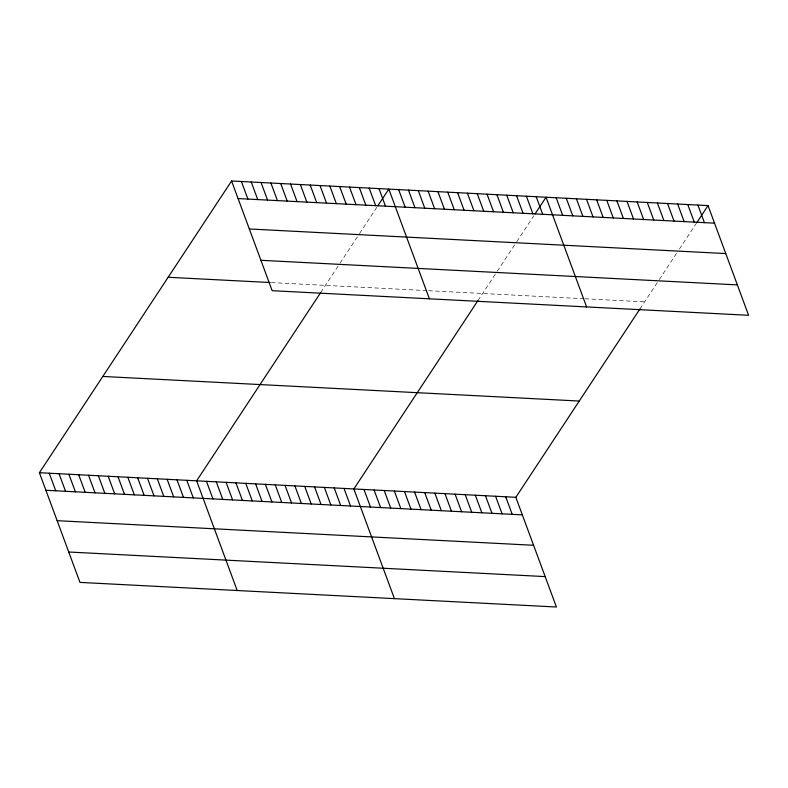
<?xml version="1.0" encoding="UTF-8"?>
<svg xmlns="http://www.w3.org/2000/svg" width="788" height="788" viewBox="0 0 788 788"><rect width="100%" height="100%" fill="white"/><g stroke="black" fill="none" stroke-linecap="round" stroke-linejoin="round"><path stroke-width="0.59" stroke-dasharray="3.94 2.96" d="M320.726 292.466L338.2 265.94M340.022 263.162L357.713 236.321M359.535 233.543L377.225 206.702M477.942 300.583L495.416 274.057M497.248 271.279L514.938 244.438M516.761 241.66L533.84 215.745M639.935 308.945L657.409 282.419M659.241 279.641L677.532 251.874M679.364 249.097L696.434 223.181M271.338 282.587L427.342 290.644M428.564 290.703L583.859 298.721M584.982 298.78L644.604 301.863"/><path stroke-width="1.18" d="M639.935 308.945L515.835 497.307L556.417 607.006L79.972 582.401L39.4 472.711L231.583 180.994L708.028 205.599L748.6 315.289L272.165 290.693L231.583 180.994M320.726 292.466L196.626 480.828L237.198 590.517M377.836 205.776L388.809 189.12L429.391 298.81M477.942 300.583L353.851 488.944L394.424 598.634M535.062 213.893L546.035 197.236L586.607 306.926M697.045 222.255L708.028 205.599M238.084 198.566L714.519 223.171M249.333 228.973L725.768 253.569M260.917 260.296L737.351 284.892M168.169 277.268L270.117 282.528M102.824 376.447L579.259 401.043M39.4 472.711L515.835 497.307M45.901 490.284L522.336 514.879M57.15 520.681L533.584 545.276M68.733 552.004L545.168 576.599M697.902 205.077L704.403 222.649M687.776 204.555L694.277 222.118M677.65 204.023L684.151 221.595M667.525 203.501L674.026 221.073M657.399 202.979L663.9 220.551M647.273 202.457L653.774 220.029M637.157 201.935L643.648 219.507M627.031 201.413L633.532 218.985M616.905 200.891L623.406 218.463M606.78 200.369L613.281 217.941M596.654 199.847L603.155 217.419M586.528 199.325L593.029 216.897M576.412 198.803L582.903 216.375M566.286 198.281L572.787 215.853M556.161 197.758L562.662 215.331M536.204 196.724L542.705 214.297M526.384 196.222L532.885 213.794M516.554 195.71L523.055 213.282M506.733 195.207L513.224 212.78M496.903 194.695L503.404 212.267M487.073 194.193L493.574 211.765M477.252 193.681L483.753 211.253M467.422 193.178L473.923 210.751M457.592 192.666L464.093 210.238M447.771 192.164L454.272 209.736M437.941 191.651L444.442 209.224M428.12 191.149L434.612 208.721M418.29 190.637L424.791 208.209M408.46 190.135L414.961 207.697M398.639 189.622L405.14 207.195M505.709 496.785L512.21 514.357M495.593 496.263L502.094 513.835M378.979 188.608L385.48 206.18M485.467 495.741L491.968 513.313M369.158 188.105L375.659 205.668M475.341 495.219L481.842 512.791M359.328 187.593L365.829 205.166M465.216 494.697L471.716 512.269M349.508 187.091L356.009 204.653M455.09 494.174L461.591 511.747M339.677 186.579L346.178 204.151M444.964 493.652L451.465 511.225M329.847 186.076L336.348 203.639M434.848 493.13L441.339 510.703M320.026 185.564L326.527 203.137M424.722 492.608L431.223 510.171M310.196 185.062L316.697 202.624M414.596 492.086L421.097 509.649M300.376 184.55L306.867 202.122M404.471 491.554L410.972 509.127M290.545 184.047L297.046 201.61M280.715 183.535L287.216 201.107M394.345 491.032L400.846 508.605M270.895 183.033L277.396 200.595M384.219 490.51L390.72 508.083M261.064 182.52L267.565 200.093M374.093 489.988L380.594 507.561M251.234 182.018L257.735 199.581M363.977 489.466L370.468 507.039M241.414 181.506L247.915 199.078M344.021 488.442L350.522 506.014M334.201 487.93L340.692 505.502M324.37 487.427L330.871 505M314.54 486.915L321.041 504.487M304.72 486.413L311.221 503.985M294.889 485.901L301.39 503.473M285.059 485.398L291.56 502.971M275.239 484.886L281.74 502.458M265.408 484.384L271.909 501.956M255.588 483.871L262.079 501.444M245.757 483.369L252.259 500.932M235.927 482.857L242.428 500.429M226.107 482.354L232.608 499.917M216.276 481.842L222.777 499.415M206.446 481.34L212.947 498.902M186.795 480.325L193.296 497.888M176.975 479.813L183.476 497.386M167.145 479.311L173.646 496.873M157.314 478.799L163.815 496.371M147.494 478.296L153.995 495.859M137.664 477.784L144.165 495.356M127.843 477.282L134.334 494.844M118.013 476.77L124.514 494.342M108.183 476.267L114.684 493.83M98.362 475.755L104.863 493.327M88.532 475.253L95.033 492.815M78.702 474.74L85.203 492.313M68.881 474.228L75.382 491.801M59.051 473.726L65.552 491.298M49.23 473.214L55.731 490.786"/></g></svg>
